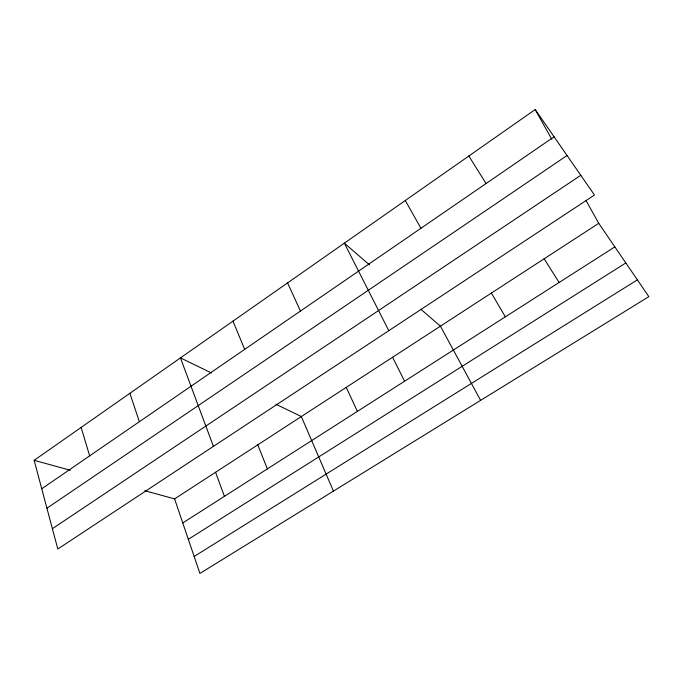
<?xml version="1.0" encoding="UTF-8"?>
<svg xmlns="http://www.w3.org/2000/svg" width="683" height="683" viewBox="0 0 683 683"><rect width="100%" height="100%" fill="white"/><g stroke="black" fill="none" stroke-linecap="round" stroke-linejoin="round"><path stroke-width="1.02" d="M34.15 460.316L535.199 109.562L594.466 195.031L57.807 549.012L34.15 460.316L70.281 470.245M41.74 488.78L554.092 136.805M46.922 508.212L567.061 155.502M52.386 528.693L580.781 175.292M144.839 490.718L174.592 498.897L598.743 223.315L585.912 200.332M182.762 522.956L614.845 246.879M188.32 539.305L625.824 262.955M194.151 556.466L637.384 279.868M211.499 372.969L180.457 357.901L213.412 446.383M275.941 404.242L301.323 416.553L333.432 491.12M369.494 264.884L344.352 243.165L388.798 330.692M420.839 309.245L440.433 326.175L480.601 400.375M598.743 223.315L648.85 296.644L199.914 573.438L174.592 498.897M544.146 258.789L559.121 282.48M468.845 156.014L486.048 183.548M491.401 293.058L505.326 316.852M405.284 200.512L420.933 228.276M535.199 109.562L551.787 139.264M392.58 357.269L404.592 381.216M346.23 387.381L357.388 411.379M287.569 282.916L300.469 311.038M232.98 321.13L244.668 349.372M257.781 444.838L267.369 468.897M215.563 472.277L224.417 496.336M129.872 393.306L139.375 421.71M81.14 427.421L89.652 455.868"/></g></svg>
